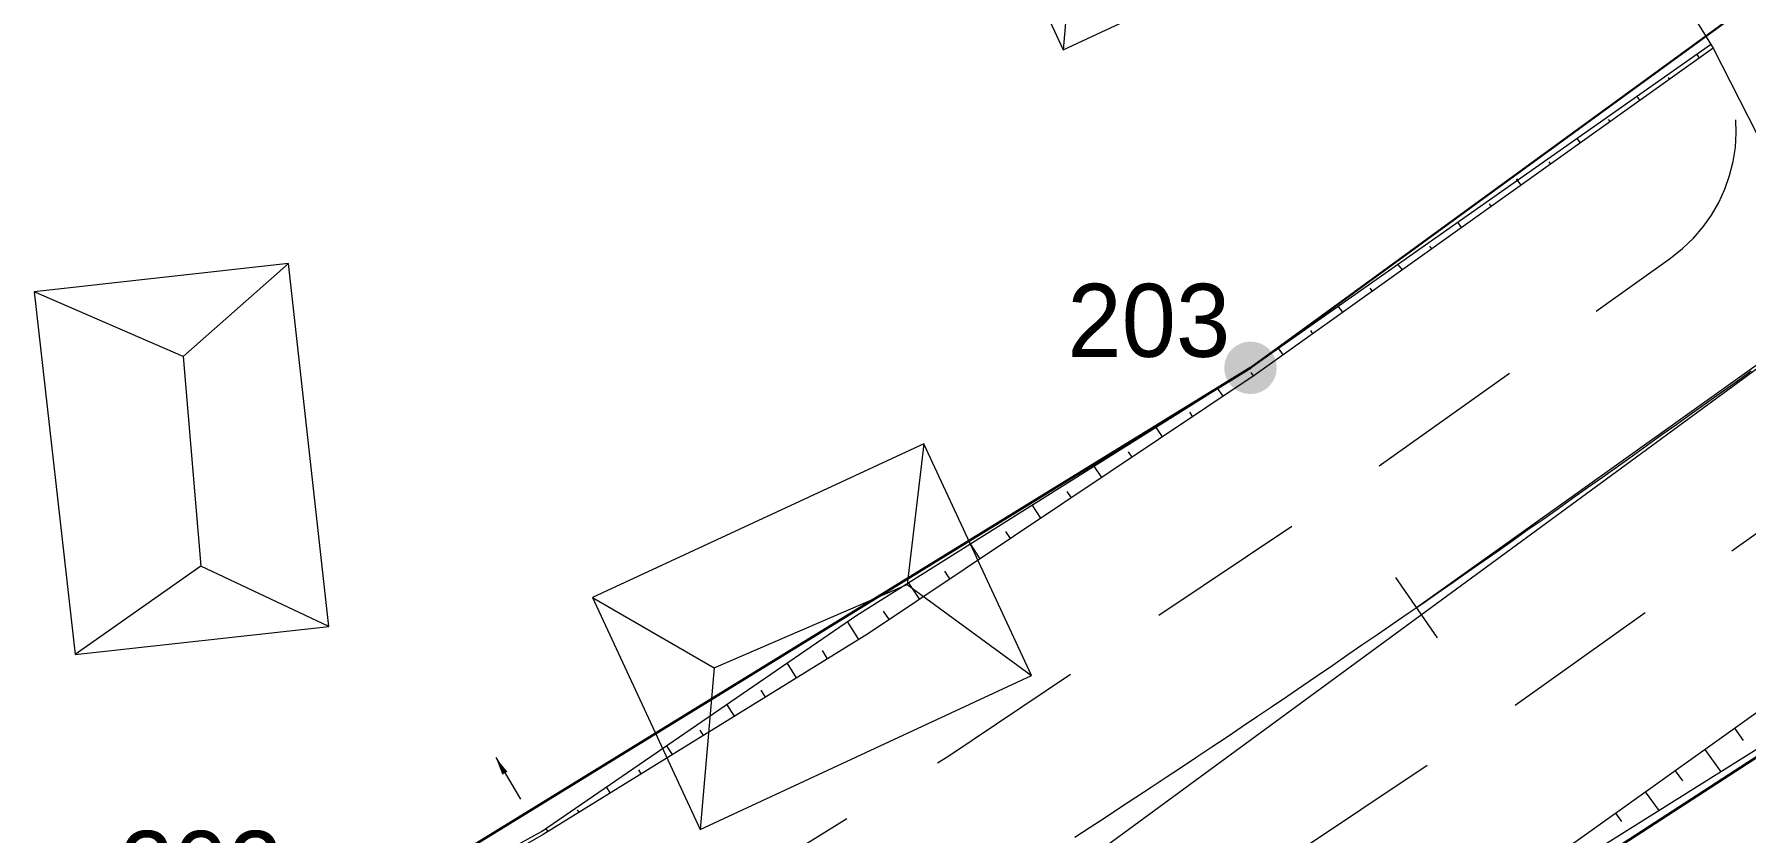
# Model space of a CAD drawing. Header units: metres. Extents: x 536111 to 536507, y 1836388 to 1836665.
# Drawn here: x 536414.21 to 536461.08, y 1836600.57 to 1836622.43 of the extents above; entities that cross this region are included whole.
import ezdxf
from ezdxf.enums import TextEntityAlignment as Align

# ---------------------------------------------------------------- set-up
doc = ezdxf.new("R2010")
doc.units = ezdxf.units.M
doc.header["$MEASUREMENT"] = 0
doc.linetypes.add('DGN Style 2', pattern=[7.2888, 4.37328, -2.91552])
for name, color, linetype, lineweight in [('Level 2', 1, 'Continuous', 0), ('Level 3', 1, 'Continuous', 0), ('Level 4', 1, 'Continuous', 0), ('Level 42', 1, 'Continuous', 0), ('Level 44', 1, 'Continuous', 0), ('Level 5', 1, 'Continuous', 0), ('Level 8', 1, 'Continuous', 0), ('Level 9', 1, 'Continuous', 0)]:
    doc.layers.add(name, color=color, linetype=linetype, lineweight=lineweight)
doc.styles.add('Style-CHAR_FAST_FONT', font='CHAR_FAST_FONT.shx')

# ---------------------------------------------------------------- blocks, each defined once
blk = doc.blocks.new('*U43')
at = {"layer": 'Level 44', "color": 7, "linetype": 'Continuous', "lineweight": 0}
blk.add_line((-2.68, -0.85), (2.61, 1.43), dxfattribs=at)
at = {"layer": 'Level 44', "color": 7, "linetype": 'Continuous', "lineweight": 0, "flags": 128}
blk.add_lwpolyline([(-3.06, -5.28), (6.01, -1.06), (3.06, 5.28), (-6.01, 1.07)], close=True, dxfattribs=at)
for points in [[(3.06, 5.28), (2.61, 1.43), (6.01, -1.06)], [(-6.01, 1.07), (-2.68, -0.85), (-3.06, -5.28)]]:
    blk.add_lwpolyline(points, dxfattribs=at)

msp = doc.modelspace()

# ---------------------------------------------------------------- hatches: boundary and pattern name
at = {"layer": 'Level 4', "linetype": 'Continuous', "lineweight": 0}
h = msp.add_hatch(color=7, dxfattribs=at)
edge = h.paths.add_edge_path()
edge.add_arc((536447.52, 1836613.3), 0.719, 270, 630)

# ---------------------------------------------------------------- linework, layer by layer
at = {"layer": 'Level 2', "color": 7, "linetype": 'Continuous', "lineweight": 0}
for p, q in [((536456.66, 1836627.77), (536460.19, 1836622.05)), ((536459.82, 1836621.78), (536459.75, 1836621.88)), ((536459, 1836621.2), (536458.97, 1836621.25)), ((536458.19, 1836620.62), (536458.11, 1836620.73)), ((536457.37, 1836620.04), (536457.33, 1836620.1)), ((536456.56, 1836619.46), (536456.47, 1836619.58)), ((536455.75, 1836618.88), (536455.7, 1836618.94)), ((536454.93, 1836618.3), (536454.83, 1836618.44)), ((536454.12, 1836617.72), (536454.07, 1836617.79)), ((536453.3, 1836617.14), (536453.2, 1836617.29)), ((536465.91, 1836616.6), (536452.07, 1836606.73)), ((536452.49, 1836616.56), (536452.43, 1836616.63)), ((536451.68, 1836615.98), (536451.56, 1836616.14)), ((536450.86, 1836615.4), (536450.8, 1836615.48)), ((536450.05, 1836614.82), (536449.92, 1836614.99)), ((536449.23, 1836614.23), (536449.17, 1836614.32)), ((536448.42, 1836613.65), (536448.29, 1836613.84)), ((536447.6, 1836613.08), (536447.54, 1836613.17)), ((536446.77, 1836612.52), (536446.62, 1836612.74)), ((536445.94, 1836611.96), (536445.86, 1836612.09)), ((536445.11, 1836611.41), (536444.93, 1836611.68)), ((536444.28, 1836610.85), (536444.18, 1836611)), ((536443.45, 1836610.3), (536443.24, 1836610.61)), ((536442.62, 1836609.74), (536442.5, 1836609.91)), ((536441.78, 1836609.18), (536441.54, 1836609.55)), ((536440.12, 1836608.07), (536439.85, 1836608.48)), ((536440.95, 1836608.63), (536440.82, 1836608.82)), ((536439.29, 1836607.52), (536439.15, 1836607.73)), ((536451.49, 1836607.56), (536452.63, 1836605.91)), ((536438.46, 1836606.96), (536438.15, 1836607.42)), ((536437.63, 1836606.4), (536437.47, 1836606.64)), ((536436.79, 1836605.86), (536436.48, 1836606.35)), ((536435.09, 1836604.81), (536434.83, 1836605.22)), ((536435.94, 1836605.33), (536435.8, 1836605.56)), ((536434.24, 1836604.28), (536434.12, 1836604.47)), ((536433.39, 1836603.76), (536433.18, 1836604.09)), ((536432.54, 1836603.23), (536432.45, 1836603.38)), ((536460.78, 1836603.43), (536461.01, 1836603.1)), ((536431.69, 1836602.71), (536431.53, 1836602.96)), ((536459.96, 1836602.85), (536460.4, 1836602.24)), ((536430.83, 1836602.18), (536430.77, 1836602.29)), ((536459.15, 1836602.27), (536459.35, 1836601.99)), ((536429.98, 1836601.66), (536429.88, 1836601.83)), ((536458.33, 1836601.69), (536458.7, 1836601.18)), ((536429.13, 1836601.13), (536429.09, 1836601.2)), ((536457.52, 1836601.11), (536457.68, 1836600.88)), ((536428.28, 1836600.61), (536428.23, 1836600.69))]:
    msp.add_line(p, q, dxfattribs=at)
at = {"layer": 'Level 2', "color": 7, "linetype": 'Continuous', "lineweight": 0, "flags": 128}
for points in [[(536432.16, 1836584.94), (536436.03, 1836587.18), (536445.45, 1836592.99), (536456.47, 1836600.36), (536470.46, 1836610.34), (536477.93, 1836615.8), (536489.04, 1836623.95), (536497.49, 1836630.15)], [(536432.77, 1836583.86), (536436.63, 1836586.17), (536445.48, 1836592.94), (536456.75, 1836599.96), (536471.36, 1836609.11), (536478.9, 1836614.49), (536489.45, 1836623.38), (536497.49, 1836629.38)], [(536424.42, 1836598.59), (536424.43, 1836598.59), (536428.1, 1836600.6), (536436.74, 1836606.53), (536447.52, 1836613.3), (536460.12, 1836622.15)], [(536460.19, 1836622.05), (536447.65, 1836613.11), (536437.06, 1836606.03), (536428.15, 1836600.52), (536424.52, 1836598.43), (536424.51, 1836598.42)]]:
    msp.add_lwpolyline(points, dxfattribs=at)
msp.add_lwpolyline([(536460.19, 1836622.05), (536462.35, 1836617.83), (536462.346, 1836617.832, -0.366348), (536461.862, 1836615.294), (536461.86, 1836615.29), (536461.86, 1836615.29)], format="xyb", dxfattribs=at)
at = {"layer": 'Level 3', "color": 7, "linetype": 'Continuous', "lineweight": 0}
msp.add_line((536473.35, 1836622.05), (536429.39, 1836589.81), dxfattribs=at)
at = {"layer": 'Level 3', "color": 7, "linetype": 'Continuous', "lineweight": 0, "flags": 128}
msp.add_lwpolyline([(536442.71, 1836600.45), (536443.13, 1836600.72), (536443.54, 1836600.99), (536443.96, 1836601.27), (536444.38, 1836601.54), (536444.8, 1836601.82), (536445.21, 1836602.09), (536445.63, 1836602.37), (536446.05, 1836602.65), (536446.46, 1836602.92), (536446.88, 1836603.2), (536447.29, 1836603.48), (536447.71, 1836603.76), (536448.12, 1836604.04), (536448.54, 1836604.32), (536448.95, 1836604.6), (536449.36, 1836604.88), (536449.78, 1836605.16), (536450.19, 1836605.45), (536450.6, 1836605.73), (536451.01, 1836606.01), (536451.43, 1836606.3), (536451.84, 1836606.58), (536452.25, 1836606.86), (536452.66, 1836607.15), (536453.07, 1836607.43), (536453.48, 1836607.72), (536453.89, 1836608.01), (536454.3, 1836608.29), (536454.71, 1836608.58), (536455.12, 1836608.87), (536455.53, 1836609.15), (536455.94, 1836609.44), (536456.34, 1836609.73), (536456.75, 1836610.02), (536457.16, 1836610.31), (536457.57, 1836610.6), (536457.98, 1836610.89), (536458.38, 1836611.18), (536458.79, 1836611.47), (536459.2, 1836611.76), (536459.6, 1836612.05), (536460.01, 1836612.34), (536460.42, 1836612.63), (536460.82, 1836612.92), (536461.23, 1836613.22)], dxfattribs=at)
at = {"layer": 'Level 42', "color": 7, "linetype": 'Continuous', "lineweight": 0}
msp.add_line((536426.85, 1836602.63), (536427.53, 1836601.49), dxfattribs=at)
at = {"layer": 'Level 42', "color": 7, "linetype": 'Continuous', "lineweight": 0, "extrusion": (0, 0, -1)}
msp.add_solid([(-536427.17, 1836602.24), (-536426.85, 1836602.63), (-536427.03, 1836602.16)], dxfattribs=at)
at = {"layer": 'Level 44', "color": 7, "linetype": 'Continuous', "lineweight": 0}
msp.add_line((536418.29, 1836613.61), (536418.77, 1836607.87), dxfattribs=at)
msp.add_line((536418.29, 1836613.61), (536418.77, 1836607.87), dxfattribs=at)
msp.add_line((536418.29, 1836613.61), (536418.77, 1836607.87), dxfattribs=at)
at = {"layer": 'Level 44', "color": 7, "linetype": 'Continuous', "lineweight": 0, "flags": 128}
msp.add_lwpolyline([(536414.21, 1836615.38), (536415.33, 1836605.45), (536422.28, 1836606.22), (536421.17, 1836616.16)], close=True, dxfattribs=at)
msp.add_lwpolyline([(536414.21, 1836615.38), (536415.33, 1836605.45), (536422.28, 1836606.22), (536421.17, 1836616.16)], close=True, dxfattribs=at)
msp.add_lwpolyline([(536414.21, 1836615.38), (536415.33, 1836605.45), (536422.28, 1836606.22), (536421.17, 1836616.16)], close=True, dxfattribs=at)
for points in [[(536421.17, 1836616.16), (536418.29, 1836613.61), (536414.21, 1836615.38)], [(536421.17, 1836616.16), (536418.29, 1836613.61), (536414.21, 1836615.38)], [(536421.17, 1836616.16), (536418.29, 1836613.61), (536414.21, 1836615.38)], [(536422.28, 1836606.22), (536418.77, 1836607.87), (536415.33, 1836605.45)], [(536422.28, 1836606.22), (536418.77, 1836607.87), (536415.33, 1836605.45)], [(536422.28, 1836606.22), (536418.77, 1836607.87), (536415.33, 1836605.45)]]:
    msp.add_lwpolyline(points, dxfattribs=at)
at = {"layer": 'Level 5', "color": 7, "linetype": 'Continuous', "lineweight": 30}
for p, q in [((536468.54, 1836628.61), (536447.52, 1836613.3)), ((536447.52, 1836613.3), (536420.63, 1836596.78)), ((536440.33, 1836589), (536474.02, 1836610.83))]:
    msp.add_line(p, q, dxfattribs=at)
msp.add_point((536454.83, 1836618.44), dxfattribs=at)
at = {"layer": 'Level 8', "color": 7, "linetype": 'DGN Style 2', "lineweight": 0, "flags": 128}
for points in [[(536430.18, 1836588.42), (536430.19, 1836588.42), (536434, 1836590.62), (536443.28, 1836596.35), (536454.19, 1836603.65), (536468.11, 1836613.57), (536475.57, 1836619.03), (536486.67, 1836627.17), (536497.49, 1836635.11)], [(536426.48, 1836594.94), (536426.49, 1836594.95), (536430.18, 1836597.08), (536439.23, 1836602.66), (536449.93, 1836609.82), (536459.02, 1836616.3)]]:
    msp.add_lwpolyline(points, dxfattribs=at)
at = {"layer": 'Level 8', "color": 7, "linetype": 'DGN Style 2', "lineweight": 0}
msp.add_arc((536456.536, 1836619.796), 4.288, 305.4883, 31.6317, dxfattribs=at)
at = {"layer": 'Level 9', "color": 7, "linetype": 'Continuous', "lineweight": 0, "flags": 128}
for points in [[(536432.77, 1836583.86), (536436.63, 1836586.17), (536445.48, 1836592.94), (536456.75, 1836599.96), (536471.36, 1836609.11), (536478.9, 1836614.49), (536489.45, 1836623.38), (536497.49, 1836629.38)], [(536424.42, 1836598.59), (536424.43, 1836598.59), (536428.1, 1836600.6), (536436.74, 1836606.53), (536447.52, 1836613.3), (536460.12, 1836622.15)]]:
    msp.add_lwpolyline(points, dxfattribs=at)

# ---------------------------------------------------------------- block references
at = {"layer": 'Level 44', "color": 7, "linetype": 'Continuous', "lineweight": 0}
for p in [(536445.45, 1836627.29), (536435.51, 1836605.94)]:
    msp.add_blockref('*U43', p, dxfattribs=at)

# ---------------------------------------------------------------- texts
at = {"layer": 'Level 4', "color": 1, "linetype": 'Continuous', "lineweight": 0, "style": 'Style-CHAR_FAST_FONT'}
for s, p in [('203', (536444.736, 1836614.6)), ('202', (536418.776, 1836599.62))]:
    msp.add_text(s, height=2, dxfattribs=at).set_placement(p, align=Align.MIDDLE_CENTER)

doc.saveas('drawing.dxf')
